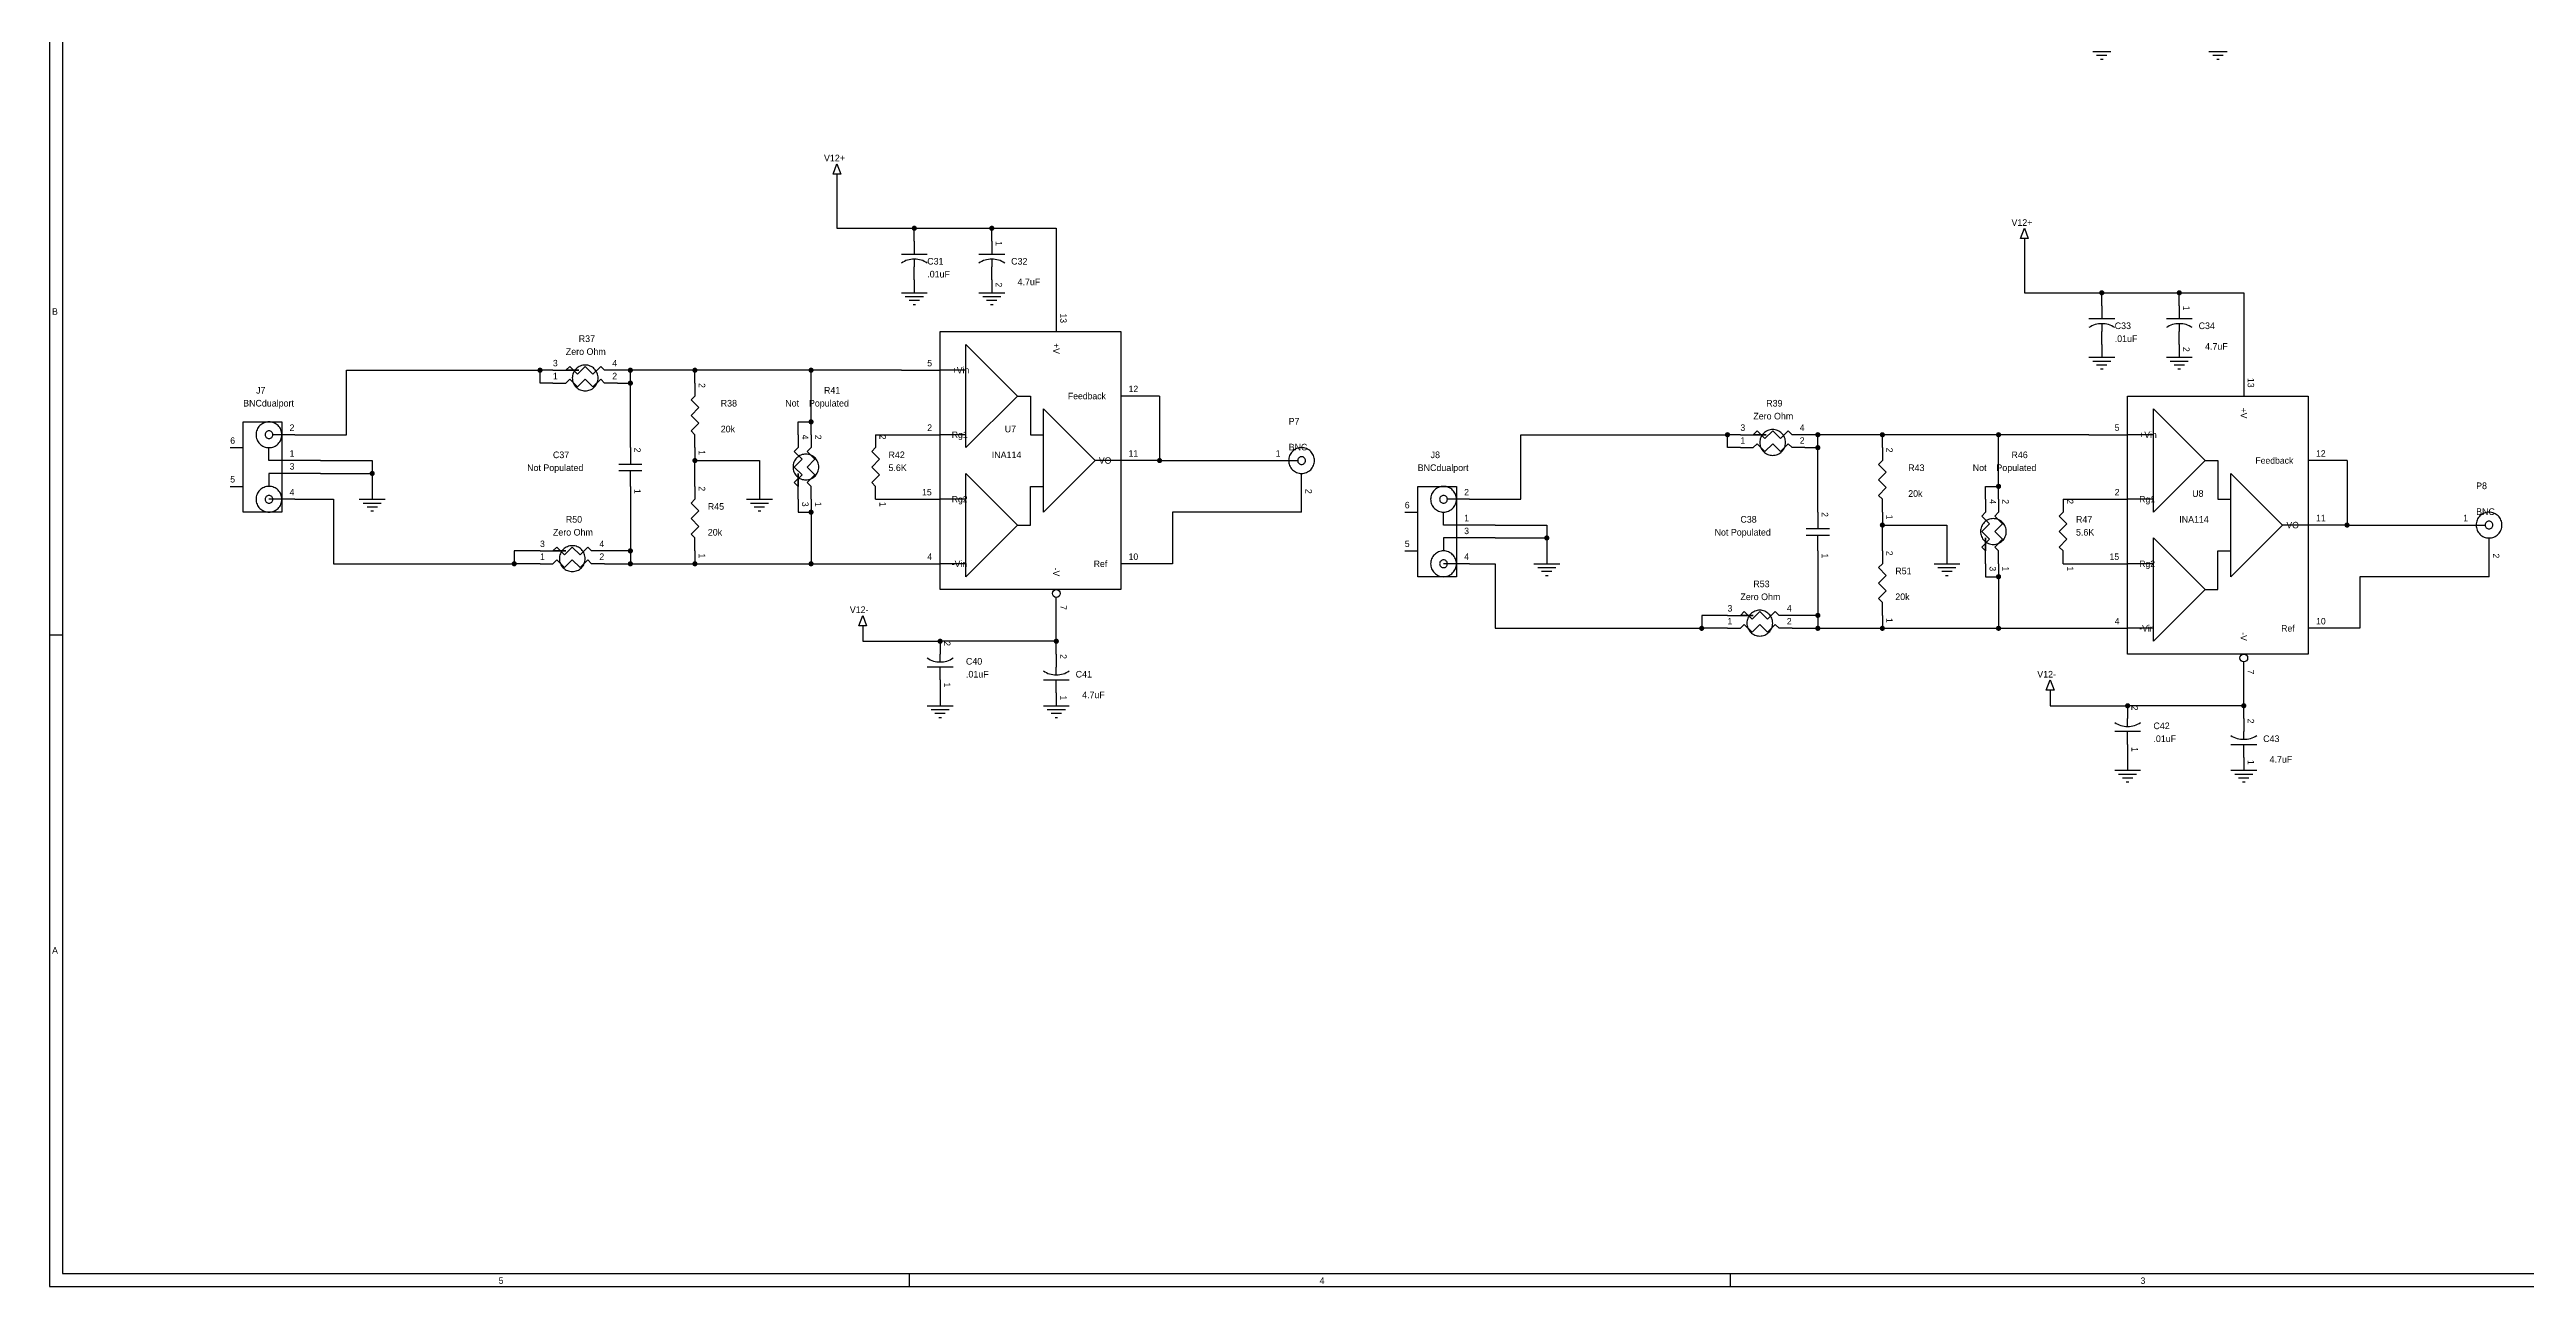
# Model space of a CAD drawing. Header units: metres. Extents: x -0.1 to 32.1, y 0.1 to 20.3.
# Drawn here: x -0.1 to 19.09, y 0.1 to 9.68 of the extents above; entities that cross this region are included whole.
import ezdxf

# ---------------------------------------------------------------- set-up
doc = ezdxf.new("R2010")
doc.units = ezdxf.units.M

msp = doc.modelspace()

# ---------------------------------------------------------------- linework, layer by layer
at = {"layer": 'PARTS'}
for p, q in [((6.6, 8.2), (6.6, 8.1)), ((7.2, 8.2), (7.2, 8.1)), ((6.6, 7.9), (6.6, 8)), ((7.2, 7.9), (7.2, 8)), ((7.7, 7.8), (7.7, 7.5)), ((15.8, 7.7), (15.8, 7.6)), ((16.4, 7.7), (16.4, 7.6)), ((15.8, 7.4), (15.8, 7.5)), ((16.4, 7.4), (16.4, 7.5)), ((16.9, 7.3), (16.9, 7)), ((3.8, 7.2), (3.9, 7.2)), ((4.3, 7.2), (4.2, 7.2)), ((6.5, 7.2), (6.8, 7.2)), ((3.8, 7.1), (3.9, 7.1)), ((4.3, 7.1), (4.2, 7.1)), ((4.9, 7.1), (4.9, 7)), ((8.5, 7), (8.2, 7)), ((1.3, 6.6), (1.4, 6.6)), ((1.8, 6.7), (1.7, 6.7)), ((4.4, 6.6), (4.4, 6.5)), ((4.9, 6.6), (4.9, 6.7)), ((5.7, 6.7), (5.7, 6.6)), ((5.8, 6.7), (5.8, 6.6)), ((6.3, 6.7), (6.3, 6.6)), ((6.5, 6.7), (6.8, 6.7)), ((13, 6.7), (13.1, 6.7)), ((13, 6.6), (13.1, 6.6)), ((13.5, 6.7), (13.4, 6.7)), ((13.5, 6.6), (13.4, 6.6)), ((14.1, 6.6), (14.1, 6.5)), ((15.7, 6.7), (16, 6.7)), ((2, 6.5), (1.7, 6.5)), ((2, 6.4), (1.7, 6.4)), ((4.4, 6.3), (4.4, 6.4)), ((8.5, 6.5), (8.2, 6.5)), ((9.4, 6.5), (9.5, 6.5)), ((9.6, 6.1), (9.6, 6.4)), ((17.7, 6.5), (17.4, 6.5)), ((1.3, 6.3), (1.4, 6.3)), ((1.8, 6.2), (1.7, 6.2)), ((4.9, 6.3), (4.9, 6.2)), ((5.7, 6.2), (5.7, 6.3)), ((5.8, 6.2), (5.8, 6.3)), ((6.3, 6.2), (6.3, 6.3)), ((6.5, 6.2), (6.8, 6.2)), ((10.9, 6.2), (10.8, 6.2)), ((14.1, 6.1), (14.1, 6.2)), ((14.9, 6.2), (14.9, 6.1)), ((15, 6.2), (15, 6.1)), ((15.5, 6.2), (15.5, 6.1)), ((15.7, 6.2), (16, 6.2)), ((10.4, 6.1), (10.5, 6.1)), ((11.1, 6), (10.8, 6)), ((13.6, 6.1), (13.6, 6)), ((17.7, 6), (17.4, 6)), ((18.6, 6), (18.7, 6)), ((3.7, 5.8), (3.8, 5.8)), ((4.2, 5.8), (4.1, 5.8)), ((4.9, 5.8), (4.9, 5.9)), ((10.4, 5.8), (10.5, 5.8)), ((11.1, 5.9), (10.8, 5.9)), ((13.6, 5.8), (13.6, 5.9)), ((14.1, 5.8), (14.1, 5.7)), ((14.9, 5.7), (14.9, 5.8)), ((15, 5.7), (15, 5.8)), ((15.5, 5.7), (15.5, 5.8)), ((18.8, 5.6), (18.8, 5.9)), ((3.7, 5.7), (3.8, 5.7)), ((4.2, 5.7), (4.1, 5.7)), ((6.5, 5.7), (6.8, 5.7)), ((8.5, 5.7), (8.2, 5.7)), ((10.9, 5.7), (10.8, 5.7)), ((15.7, 5.7), (16, 5.7)), ((7.7, 5.2), (7.7, 5.44)), ((14.1, 5.3), (14.1, 5.4)), ((12.9, 5.3), (13, 5.3)), ((12.9, 5.2), (13, 5.2)), ((13.4, 5.3), (13.3, 5.3)), ((13.4, 5.2), (13.3, 5.2)), ((15.7, 5.2), (16, 5.2)), ((17.7, 5.2), (17.4, 5.2)), ((6.8, 5.1), (6.8, 5)), ((7.7, 5), (7.7, 4.9)), ((6.8, 4.8), (6.8, 4.9)), ((7.7, 4.7), (7.7, 4.8)), ((16.9, 4.7), (16.9, 4.94)), ((16, 4.6), (16, 4.5)), ((16.9, 4.5), (16.9, 4.4)), ((16, 4.3), (16, 4.4)), ((16.9, 4.2), (16.9, 4.3))]:
    msp.add_line(p, q, dxfattribs=at)
for points in [[(15.73, 9.67), (15.87, 9.67)], [(15.84, 9.64), (15.76, 9.64)], [(15.79, 9.61), (15.81, 9.61)], [(16.63, 9.67), (16.77, 9.67)], [(16.74, 9.64), (16.66, 9.64)], [(16.69, 9.61), (16.71, 9.61)], [(5.97, 8.72), (6, 8.8)], [(6.03, 8.72), (5.97, 8.72)], [(6, 8.8), (6.03, 8.72)], [(6, 8.72), (6, 8.7)], [(15.17, 8.22), (15.2, 8.3)], [(15.2, 8.3), (15.23, 8.22)], [(6.5, 8.1), (6.7, 8.1)], [(6.6, 8.06), (6.6, 8)], [(7.1, 8.1), (7.3, 8.1)], [(7.2, 8.06), (7.2, 8)], [(15.23, 8.22), (15.17, 8.22)], [(15.2, 8.22), (15.2, 8.2)], [(6.5, 7.8), (6.7, 7.8)], [(6.53, 7.77), (6.67, 7.77)], [(6.64, 7.74), (6.56, 7.74)], [(6.59, 7.71), (6.61, 7.71)], [(7.1, 7.8), (7.3, 7.8)], [(7.13, 7.77), (7.27, 7.77)], [(7.24, 7.74), (7.16, 7.74)], [(7.19, 7.71), (7.21, 7.71)], [(15.7, 7.6), (15.9, 7.6)], [(15.8, 7.56), (15.8, 7.5)], [(16.3, 7.6), (16.5, 7.6)], [(16.4, 7.56), (16.4, 7.5)], [(7.4, 7), (7, 7.4)], [(7, 6.6), (7, 7.4)], [(15.7, 7.3), (15.9, 7.3)], [(16.3, 7.3), (16.5, 7.3)], [(3.9, 7.2), (3.93, 7.23)], [(3.9, 7.1), (3.93, 7.13)], [(3.93, 7.23), (3.99, 7.17)], [(3.93, 7.13), (3.99, 7.07)], [(3.99, 7.17), (4.05, 7.23)], [(3.99, 7.07), (4.05, 7.13)], [(4.05, 7.23), (4.11, 7.17)], [(4.05, 7.13), (4.11, 7.07)], [(4.11, 7.17), (4.17, 7.23)], [(4.11, 7.07), (4.17, 7.13)], [(4.17, 7.23), (4.2, 7.2)], [(4.17, 7.13), (4.2, 7.1)], [(7, 7.2), (6.8, 7.2)], [(15.73, 7.27), (15.87, 7.27)], [(15.84, 7.24), (15.76, 7.24)], [(15.79, 7.21), (15.81, 7.21)], [(16.33, 7.27), (16.47, 7.27)], [(16.44, 7.24), (16.36, 7.24)], [(16.39, 7.21), (16.41, 7.21)], [(4.87, 6.97), (4.9, 7)], [(4.93, 6.91), (4.87, 6.97)], [(4.87, 6.85), (4.93, 6.91)], [(7.4, 7), (7, 6.6)], [(7.4, 7), (7.5, 7)], [(7.5, 7), (7.5, 6.7)], [(4.93, 6.79), (4.87, 6.85)], [(4.87, 6.73), (4.93, 6.79)], [(4.9, 6.7), (4.87, 6.73)], [(8, 6.5), (7.6, 6.9)], [(7.6, 6.1), (7.6, 6.9)], [(13.1, 6.7), (13.13, 6.73)], [(13.13, 6.73), (13.19, 6.67)], [(13.19, 6.67), (13.25, 6.73)], [(13.25, 6.73), (13.31, 6.67)], [(13.31, 6.67), (13.37, 6.73)], [(13.37, 6.73), (13.4, 6.7)], [(16.6, 6.5), (16.2, 6.9)], [(16.2, 6.1), (16.2, 6.9)], [(1.6, 6.5), (1.6, 6.5), (1.6, 6.6)], [(1.7, 6.7), (1.63, 6.7)], [(5.67, 6.57), (5.7, 6.6)], [(5.73, 6.51), (5.67, 6.57)], [(5.77, 6.57), (5.8, 6.6)], [(5.83, 6.51), (5.77, 6.57)], [(6.27, 6.57), (6.3, 6.6)], [(6.33, 6.51), (6.27, 6.57)], [(7, 6.7), (6.8, 6.7)], [(7.5, 6.7), (7.6, 6.7)], [(13.1, 6.6), (13.13, 6.63)], [(13.13, 6.63), (13.19, 6.57)], [(13.19, 6.57), (13.25, 6.63)], [(13.25, 6.63), (13.31, 6.57)], [(13.31, 6.57), (13.37, 6.63)], [(13.37, 6.63), (13.4, 6.6)], [(16.2, 6.7), (16, 6.7)], [(1.7, 6.5), (1.7, 6.5), (1.6, 6.5)], [(1.7, 6.4), (1.7, 6.4), (1.6, 6.4), (1.6, 6.3)], [(4.49, 6.47), (4.31, 6.47)], [(4.49, 6.42), (4.31, 6.42)], [(4.4, 6.5), (4.4, 6.47)], [(4.4, 6.4), (4.4, 6.42)], [(5.67, 6.45), (5.73, 6.51)], [(5.73, 6.39), (5.67, 6.45)], [(5.67, 6.33), (5.73, 6.39)], [(5.77, 6.45), (5.83, 6.51)], [(5.83, 6.39), (5.77, 6.45)], [(5.77, 6.33), (5.83, 6.39)], [(6.27, 6.45), (6.33, 6.51)], [(6.33, 6.39), (6.27, 6.45)], [(6.27, 6.33), (6.33, 6.39)], [(7.4, 6), (7, 6.4)], [(7, 5.6), (7, 6.4)], [(8, 6.5), (7.6, 6.1)], [(8.2, 6.5), (8, 6.5)], [(9.5, 6.5), (9.57, 6.5)], [(14.07, 6.47), (14.1, 6.5)], [(14.13, 6.41), (14.07, 6.47)], [(14.07, 6.35), (14.13, 6.41)], [(14.13, 6.29), (14.07, 6.35)], [(16.6, 6.5), (16.2, 6.1)], [(16.6, 6.5), (16.7, 6.5)], [(16.7, 6.5), (16.7, 6.2)], [(17.2, 6), (16.8, 6.4)], [(16.8, 5.6), (16.8, 6.4)], [(1.7, 6.2), (1.6, 6.2)], [(2.3, 6.2), (2.5, 6.2)], [(2.33, 6.17), (2.47, 6.17)], [(4.87, 6.17), (4.9, 6.2)], [(4.93, 6.11), (4.87, 6.17)], [(5.3, 6.2), (5.5, 6.2)], [(5.33, 6.17), (5.47, 6.17)], [(5.7, 6.3), (5.67, 6.33)], [(5.8, 6.3), (5.77, 6.33)], [(6.3, 6.3), (6.27, 6.33)], [(7, 6.2), (6.8, 6.2)], [(7.5, 6), (7.5, 6.3)], [(7.5, 6.3), (7.6, 6.3)], [(10.8, 6.2), (10.73, 6.2)], [(14.07, 6.23), (14.13, 6.29)], [(14.1, 6.2), (14.07, 6.23)], [(16.2, 6.2), (16, 6.2)], [(16.7, 6.2), (16.8, 6.2)], [(2.44, 6.14), (2.36, 6.14)], [(2.39, 6.11), (2.41, 6.11)], [(4.87, 6.05), (4.93, 6.11)], [(4.93, 5.99), (4.87, 6.05)], [(4.87, 5.93), (4.93, 5.99)], [(5.44, 6.14), (5.36, 6.14)], [(5.39, 6.11), (5.41, 6.11)], [(7.4, 6), (7, 5.6)], [(7.4, 6), (7.5, 6)], [(10.7, 6), (10.7, 6), (10.7, 6.1)], [(10.8, 6), (10.8, 6), (10.7, 6)], [(13.69, 5.97), (13.51, 5.97)], [(13.6, 6), (13.6, 5.97)], [(14.87, 6.07), (14.9, 6.1)], [(14.93, 6.01), (14.87, 6.07)], [(14.87, 5.95), (14.93, 6.01)], [(14.93, 5.89), (14.87, 5.95)], [(14.97, 6.07), (15, 6.1)], [(15.03, 6.01), (14.97, 6.07)], [(14.97, 5.95), (15.03, 6.01)], [(15.03, 5.89), (14.97, 5.95)], [(15.47, 6.07), (15.5, 6.1)], [(15.53, 6.01), (15.47, 6.07)], [(15.47, 5.95), (15.53, 6.01)], [(15.53, 5.89), (15.47, 5.95)], [(17.2, 6), (16.8, 5.6)], [(17.4, 6), (17.2, 6)], [(18.7, 6), (18.77, 6)], [(3.8, 5.8), (3.83, 5.83)], [(3.83, 5.83), (3.89, 5.77)], [(3.89, 5.77), (3.95, 5.83)], [(3.95, 5.83), (4.01, 5.77)], [(4.01, 5.77), (4.07, 5.83)], [(4.07, 5.83), (4.1, 5.8)], [(4.9, 5.9), (4.87, 5.93)], [(10.8, 5.9), (10.8, 5.9), (10.7, 5.9), (10.7, 5.8)], [(13.69, 5.92), (13.51, 5.92)], [(13.6, 5.9), (13.6, 5.92)], [(14.87, 5.83), (14.93, 5.89)], [(14.9, 5.8), (14.87, 5.83)], [(14.97, 5.83), (15.03, 5.89)], [(15, 5.8), (14.97, 5.83)], [(15.47, 5.83), (15.53, 5.89)], [(15.5, 5.8), (15.47, 5.83)], [(16.6, 5.5), (16.2, 5.9)], [(16.2, 5.1), (16.2, 5.9)], [(16.7, 5.5), (16.7, 5.8)], [(16.7, 5.8), (16.8, 5.8)], [(3.8, 5.7), (3.83, 5.73)], [(3.83, 5.73), (3.89, 5.67)], [(3.89, 5.67), (3.95, 5.73)], [(3.95, 5.73), (4.01, 5.67)], [(4.01, 5.67), (4.07, 5.73)], [(4.07, 5.73), (4.1, 5.7)], [(7, 5.7), (6.8, 5.7)], [(10.8, 5.7), (10.7, 5.7)], [(11.4, 5.7), (11.6, 5.7)], [(11.43, 5.67), (11.57, 5.67)], [(11.54, 5.64), (11.46, 5.64)], [(11.49, 5.61), (11.51, 5.61)], [(14.07, 5.67), (14.1, 5.7)], [(14.13, 5.61), (14.07, 5.67)], [(14.07, 5.55), (14.13, 5.61)], [(14.5, 5.7), (14.7, 5.7)], [(14.53, 5.67), (14.67, 5.67)], [(14.64, 5.64), (14.56, 5.64)], [(14.59, 5.61), (14.61, 5.61)], [(16.2, 5.7), (16, 5.7)], [(14.13, 5.49), (14.07, 5.55)], [(14.07, 5.43), (14.13, 5.49)], [(14.1, 5.4), (14.07, 5.43)], [(16.6, 5.5), (16.2, 5.1)], [(16.6, 5.5), (16.7, 5.5)], [(6.17, 5.22), (6.2, 5.3)], [(6.23, 5.22), (6.17, 5.22)], [(6.2, 5.3), (6.23, 5.22)], [(6.2, 5.22), (6.2, 5.2)], [(13, 5.3), (13.03, 5.33)], [(13, 5.2), (13.03, 5.23)], [(13.03, 5.33), (13.09, 5.27)], [(13.03, 5.23), (13.09, 5.17)], [(13.09, 5.27), (13.15, 5.33)], [(13.09, 5.17), (13.15, 5.23)], [(13.15, 5.33), (13.21, 5.27)], [(13.15, 5.23), (13.21, 5.17)], [(13.21, 5.27), (13.27, 5.33)], [(13.21, 5.17), (13.27, 5.23)], [(13.27, 5.33), (13.3, 5.3)], [(13.27, 5.23), (13.3, 5.2)], [(16.2, 5.2), (16, 5.2)], [(6.8, 4.94), (6.8, 5)], [(6.9, 4.9), (6.7, 4.9)], [(7.6, 4.8), (7.8, 4.8)], [(7.7, 4.84), (7.7, 4.9)], [(15.37, 4.72), (15.4, 4.8)], [(15.4, 4.8), (15.43, 4.72)], [(15.43, 4.72), (15.37, 4.72)], [(15.4, 4.72), (15.4, 4.7)], [(6.7, 4.6), (6.9, 4.6)], [(6.73, 4.57), (6.87, 4.57)], [(6.84, 4.54), (6.76, 4.54)], [(6.79, 4.51), (6.81, 4.51)], [(7.6, 4.6), (7.8, 4.6)], [(7.63, 4.57), (7.77, 4.57)], [(7.74, 4.54), (7.66, 4.54)], [(7.69, 4.51), (7.71, 4.51)], [(16, 4.44), (16, 4.5)], [(16.1, 4.4), (15.9, 4.4)], [(16.8, 4.3), (17, 4.3)], [(16.9, 4.34), (16.9, 4.4)], [(15.9, 4.1), (16.1, 4.1)], [(15.93, 4.07), (16.07, 4.07)], [(16.04, 4.04), (15.96, 4.04)], [(16.8, 4.1), (17, 4.1)], [(16.83, 4.07), (16.97, 4.07)], [(16.94, 4.04), (16.86, 4.04)], [(15.99, 4.01), (16.01, 4.01)], [(16.89, 4.01), (16.91, 4.01)]]:
    msp.add_lwpolyline(points, dxfattribs=at)
for points in [[(6.6, 8.06, 0.1654), (6.5, 8.03)], [(6.7, 8.03, 0.1654), (6.6, 8.06)], [(7.2, 8.06, 0.1654), (7.1, 8.03)], [(7.3, 8.03, 0.1654), (7.2, 8.06)], [(15.8, 7.56, 0.1654), (15.7, 7.53)], [(15.9, 7.53, 0.1654), (15.8, 7.56)], [(16.4, 7.56, 0.1654), (16.3, 7.53)], [(16.5, 7.53, 0.1654), (16.4, 7.56)], [(6.7, 4.97, 0.1654), (6.8, 4.94)], [(6.8, 4.94, 0.1654), (6.9, 4.97)], [(7.6, 4.87, 0.1654), (7.7, 4.84)], [(7.7, 4.84, 0.1654), (7.8, 4.87)], [(15.9, 4.47, 0.1654), (16, 4.44)], [(16, 4.44, 0.1654), (16.1, 4.47)], [(16.8, 4.37, 0.1654), (16.9, 4.34)], [(16.9, 4.34, 0.1654), (17, 4.37)]]:
    msp.add_lwpolyline(points, format="xyb", dxfattribs=at)
for points in [[(6.8, 7.5), (8.2, 7.5), (8.2, 5.5), (6.8, 5.5)], [(4, 7.2), (3.9962, 7.2), (3.9854, 7.2), (3.9691, 7.2), (3.95, 7.2), (3.9309, 7.2), (3.9146, 7.2), (3.9038, 7.2), (3.9, 7.2), (3.9038, 7.2), (3.9146, 7.2), (3.9309, 7.2), (3.95, 7.2), (3.9691, 7.2), (3.9854, 7.2), (3.9962, 7.2)], [(16, 7), (17.4, 7), (17.4, 5), (16, 5)], [(1.4, 6.8), (1.7, 6.8), (1.7, 6.1), (1.4, 6.1)], [(13.2, 6.7), (13.1962, 6.7), (13.1854, 6.7), (13.1691, 6.7), (13.15, 6.7), (13.1309, 6.7), (13.1146, 6.7), (13.1038, 6.7), (13.1, 6.7), (13.1038, 6.7), (13.1146, 6.7), (13.1309, 6.7), (13.15, 6.7), (13.1691, 6.7), (13.1854, 6.7), (13.1962, 6.7)], [(5.7, 6.35), (5.7, 6.3691), (5.7, 6.3854), (5.7, 6.3962), (5.7, 6.4), (5.7, 6.3962), (5.7, 6.3854), (5.7, 6.3691), (5.7, 6.35), (5.7, 6.3309), (5.7, 6.3146), (5.7, 6.3038), (5.7, 6.3), (5.7, 6.3038), (5.7, 6.3146), (5.7, 6.3309)], [(10.5, 6.3), (10.8, 6.3), (10.8, 5.6), (10.5, 5.6)], [(3.9, 5.8), (3.8962, 5.8), (3.8854, 5.8), (3.8691, 5.8), (3.85, 5.8), (3.8309, 5.8), (3.8146, 5.8), (3.8038, 5.8), (3.8, 5.8), (3.8038, 5.8), (3.8146, 5.8), (3.8309, 5.8), (3.85, 5.8), (3.8691, 5.8), (3.8854, 5.8), (3.8962, 5.8)], [(14.9, 5.85), (14.9, 5.8691), (14.9, 5.8854), (14.9, 5.8962), (14.9, 5.9), (14.9, 5.8962), (14.9, 5.8854), (14.9, 5.8691), (14.9, 5.85), (14.9, 5.8309), (14.9, 5.8146), (14.9, 5.8038), (14.9, 5.8), (14.9, 5.8038), (14.9, 5.8146), (14.9, 5.8309)], [(13.1, 5.3), (13.0962, 5.3), (13.0854, 5.3), (13.0691, 5.3), (13.05, 5.3), (13.0309, 5.3), (13.0146, 5.3), (13.0038, 5.3), (13, 5.3), (13.0038, 5.3), (13.0146, 5.3), (13.0309, 5.3), (13.05, 5.3), (13.0691, 5.3), (13.0854, 5.3), (13.0962, 5.3)]]:
    msp.add_lwpolyline(points, close=True, dxfattribs=at)
for points in [[(4.15, 7.14, 0.0985), (4.1424, 7.1783, 0.0985), (4.1207, 7.2107, 0.0985), (4.0883, 7.2324, 0.0985), (4.05, 7.24, 0.0985), (4.0117, 7.2324, 0.0985), (3.9793, 7.2107, 0.0985), (3.9576, 7.1783, 0.0985), (3.95, 7.14, 0.0985), (3.9576, 7.1017, 0.0985), (3.9793, 7.0693, 0.0985), (4.0117, 7.0476, 0.0985), (4.05, 7.04, 0.0985), (4.0883, 7.0476, 0.0985), (4.1207, 7.0693, 0.0985), (4.1424, 7.1017, 0.0985)], [(1.7, 6.7, 0.0985), (1.6924, 6.7383, 0.0985), (1.6707, 6.7707, 0.0985), (1.6383, 6.7924, 0.0985), (1.6, 6.8, 0.0985), (1.5617, 6.7924, 0.0985), (1.5293, 6.7707, 0.0985), (1.5076, 6.7383, 0.0985), (1.5, 6.7, 0.0985), (1.5076, 6.6617, 0.0985), (1.5293, 6.6293, 0.0985), (1.5617, 6.6076, 0.0985), (1.6, 6.6, 0.0985), (1.6383, 6.6076, 0.0985), (1.6707, 6.6293, 0.0985), (1.6924, 6.6617, 0.0985)], [(1.63, 6.7, 0.0985), (1.6277, 6.7115, 0.0985), (1.6212, 6.7212, 0.0985), (1.6115, 6.7277, 0.0985), (1.6, 6.73, 0.0985), (1.5885, 6.7277, 0.0985), (1.5788, 6.7212, 0.0985), (1.5723, 6.7115, 0.0985), (1.57, 6.7, 0.0985), (1.5723, 6.6885, 0.0985), (1.5788, 6.6788, 0.0985), (1.5885, 6.6723, 0.0985), (1.6, 6.67, 0.0985), (1.6115, 6.6723, 0.0985), (1.6212, 6.6788, 0.0985), (1.6277, 6.6885, 0.0985)], [(13.35, 6.64, 0.0985), (13.3424, 6.6783, 0.0985), (13.3207, 6.7107, 0.0985), (13.2883, 6.7324, 0.0985), (13.25, 6.74, 0.0985), (13.2117, 6.7324, 0.0985), (13.1793, 6.7107, 0.0985), (13.1576, 6.6783, 0.0985), (13.15, 6.64, 0.0985), (13.1576, 6.6017, 0.0985), (13.1793, 6.5693, 0.0985), (13.2117, 6.5476, 0.0985), (13.25, 6.54, 0.0985), (13.2883, 6.5476, 0.0985), (13.3207, 6.5693, 0.0985), (13.3424, 6.6017, 0.0985)], [(5.86, 6.45, 0.0985), (5.8524, 6.4883, 0.0985), (5.8307, 6.5207, 0.0985), (5.7983, 6.5424, 0.0985), (5.76, 6.55, 0.0985), (5.7217, 6.5424, 0.0985), (5.6893, 6.5207, 0.0985), (5.6676, 6.4883, 0.0985), (5.66, 6.45, 0.0985), (5.6676, 6.4117, 0.0985), (5.6893, 6.3793, 0.0985), (5.7217, 6.3576, 0.0985), (5.76, 6.35, 0.0985), (5.7983, 6.3576, 0.0985), (5.8307, 6.3793, 0.0985), (5.8524, 6.4117, 0.0985)], [(9.7, 6.5, 0.0985), (9.6924, 6.5383, 0.0985), (9.6707, 6.5707, 0.0985), (9.6383, 6.5924, 0.0985), (9.6, 6.6, 0.0985), (9.5617, 6.5924, 0.0985), (9.5293, 6.5707, 0.0985), (9.5076, 6.5383, 0.0985), (9.5, 6.5, 0.0985), (9.5076, 6.4617, 0.0985), (9.5293, 6.4293, 0.0985), (9.5617, 6.4076, 0.0985), (9.6, 6.4, 0.0985), (9.6383, 6.4076, 0.0985), (9.6707, 6.4293, 0.0985), (9.6924, 6.4617, 0.0985)], [(9.63, 6.5, 0.0985), (9.6277, 6.5115, 0.0985), (9.6212, 6.5212, 0.0985), (9.6115, 6.5277, 0.0985), (9.6, 6.53, 0.0985), (9.5885, 6.5277, 0.0985), (9.5788, 6.5212, 0.0985), (9.5723, 6.5115, 0.0985), (9.57, 6.5, 0.0985), (9.5723, 6.4885, 0.0985), (9.5788, 6.4788, 0.0985), (9.5885, 6.4723, 0.0985), (9.6, 6.47, 0.0985), (9.6115, 6.4723, 0.0985), (9.6212, 6.4788, 0.0985), (9.6277, 6.4885, 0.0985)], [(1.7, 6.2, 0.0985), (1.6924, 6.2383, 0.0985), (1.6707, 6.2707, 0.0985), (1.6383, 6.2924, 0.0985), (1.6, 6.3, 0.0985), (1.5617, 6.2924, 0.0985), (1.5293, 6.2707, 0.0985), (1.5076, 6.2383, 0.0985), (1.5, 6.2, 0.0985), (1.5076, 6.1617, 0.0985), (1.5293, 6.1293, 0.0985), (1.5617, 6.1076, 0.0985), (1.6, 6.1, 0.0985), (1.6383, 6.1076, 0.0985), (1.6707, 6.1293, 0.0985), (1.6924, 6.1617, 0.0985)], [(1.63, 6.2, 0.0985), (1.6277, 6.2115, 0.0985), (1.6212, 6.2212, 0.0985), (1.6115, 6.2277, 0.0985), (1.6, 6.23, 0.0985), (1.5885, 6.2277, 0.0985), (1.5788, 6.2212, 0.0985), (1.5723, 6.2115, 0.0985), (1.57, 6.2, 0.0985), (1.5723, 6.1885, 0.0985), (1.5788, 6.1788, 0.0985), (1.5885, 6.1723, 0.0985), (1.6, 6.17, 0.0985), (1.6115, 6.1723, 0.0985), (1.6212, 6.1788, 0.0985), (1.6277, 6.1885, 0.0985)], [(10.8, 6.2, 0.0985), (10.7924, 6.2383, 0.0985), (10.7707, 6.2707, 0.0985), (10.7383, 6.2924, 0.0985), (10.7, 6.3, 0.0985), (10.6617, 6.2924, 0.0985), (10.6293, 6.2707, 0.0985), (10.6076, 6.2383, 0.0985), (10.6, 6.2, 0.0985), (10.6076, 6.1617, 0.0985), (10.6293, 6.1293, 0.0985), (10.6617, 6.1076, 0.0985), (10.7, 6.1, 0.0985), (10.7383, 6.1076, 0.0985), (10.7707, 6.1293, 0.0985), (10.7924, 6.1617, 0.0985)], [(10.73, 6.2, 0.0985), (10.7277, 6.2115, 0.0985), (10.7212, 6.2212, 0.0985), (10.7115, 6.2277, 0.0985), (10.7, 6.23, 0.0985), (10.6885, 6.2277, 0.0985), (10.6788, 6.2212, 0.0985), (10.6723, 6.2115, 0.0985), (10.67, 6.2, 0.0985), (10.6723, 6.1885, 0.0985), (10.6788, 6.1788, 0.0985), (10.6885, 6.1723, 0.0985), (10.7, 6.17, 0.0985), (10.7115, 6.1723, 0.0985), (10.7212, 6.1788, 0.0985), (10.7277, 6.1885, 0.0985)], [(15.06, 5.95, 0.0985), (15.0524, 5.9883, 0.0985), (15.0307, 6.0207, 0.0985), (14.9983, 6.0424, 0.0985), (14.96, 6.05, 0.0985), (14.9217, 6.0424, 0.0985), (14.8893, 6.0207, 0.0985), (14.8676, 5.9883, 0.0985), (14.86, 5.95, 0.0985), (14.8676, 5.9117, 0.0985), (14.8893, 5.8793, 0.0985), (14.9217, 5.8576, 0.0985), (14.96, 5.85, 0.0985), (14.9983, 5.8576, 0.0985), (15.0307, 5.8793, 0.0985), (15.0524, 5.9117, 0.0985)], [(18.9, 6, 0.0985), (18.8924, 6.0383, 0.0985), (18.8707, 6.0707, 0.0985), (18.8383, 6.0924, 0.0985), (18.8, 6.1, 0.0985), (18.7617, 6.0924, 0.0985), (18.7293, 6.0707, 0.0985), (18.7076, 6.0383, 0.0985), (18.7, 6, 0.0985), (18.7076, 5.9617, 0.0985), (18.7293, 5.9293, 0.0985), (18.7617, 5.9076, 0.0985), (18.8, 5.9, 0.0985), (18.8383, 5.9076, 0.0985), (18.8707, 5.9293, 0.0985), (18.8924, 5.9617, 0.0985)], [(18.83, 6, 0.0985), (18.8277, 6.0115, 0.0985), (18.8212, 6.0212, 0.0985), (18.8115, 6.0277, 0.0985), (18.8, 6.03, 0.0985), (18.7885, 6.0277, 0.0985), (18.7788, 6.0212, 0.0985), (18.7723, 6.0115, 0.0985), (18.77, 6, 0.0985), (18.7723, 5.9885, 0.0985), (18.7788, 5.9788, 0.0985), (18.7885, 5.9723, 0.0985), (18.8, 5.97, 0.0985), (18.8115, 5.9723, 0.0985), (18.8212, 5.9788, 0.0985), (18.8277, 5.9885, 0.0985)], [(4.05, 5.74, 0.0985), (4.0424, 5.7783, 0.0985), (4.0207, 5.8107, 0.0985), (3.9883, 5.8324, 0.0985), (3.95, 5.84, 0.0985), (3.9117, 5.8324, 0.0985), (3.8793, 5.8107, 0.0985), (3.8576, 5.7783, 0.0985), (3.85, 5.74, 0.0985), (3.8576, 5.7017, 0.0985), (3.8793, 5.6693, 0.0985), (3.9117, 5.6476, 0.0985), (3.95, 5.64, 0.0985), (3.9883, 5.6476, 0.0985), (4.0207, 5.6693, 0.0985), (4.0424, 5.7017, 0.0985)], [(10.8, 5.7, 0.0985), (10.7924, 5.7383, 0.0985), (10.7707, 5.7707, 0.0985), (10.7383, 5.7924, 0.0985), (10.7, 5.8, 0.0985), (10.6617, 5.7924, 0.0985), (10.6293, 5.7707, 0.0985), (10.6076, 5.7383, 0.0985), (10.6, 5.7, 0.0985), (10.6076, 5.6617, 0.0985), (10.6293, 5.6293, 0.0985), (10.6617, 5.6076, 0.0985), (10.7, 5.6, 0.0985), (10.7383, 5.6076, 0.0985), (10.7707, 5.6293, 0.0985), (10.7924, 5.6617, 0.0985)], [(10.73, 5.7, 0.0985), (10.7277, 5.7115, 0.0985), (10.7212, 5.7212, 0.0985), (10.7115, 5.7277, 0.0985), (10.7, 5.73, 0.0985), (10.6885, 5.7277, 0.0985), (10.6788, 5.7212, 0.0985), (10.6723, 5.7115, 0.0985), (10.67, 5.7, 0.0985), (10.6723, 5.6885, 0.0985), (10.6788, 5.6788, 0.0985), (10.6885, 5.6723, 0.0985), (10.7, 5.67, 0.0985), (10.7115, 5.6723, 0.0985), (10.7212, 5.6788, 0.0985), (10.7277, 5.6885, 0.0985)], [(13.25, 5.24, 0.0985), (13.2424, 5.2783, 0.0985), (13.2207, 5.3107, 0.0985), (13.1883, 5.3324, 0.0985), (13.15, 5.34, 0.0985), (13.1117, 5.3324, 0.0985), (13.0793, 5.3107, 0.0985), (13.0576, 5.2783, 0.0985), (13.05, 5.24, 0.0985), (13.0576, 5.2017, 0.0985), (13.0793, 5.1693, 0.0985), (13.1117, 5.1476, 0.0985), (13.15, 5.14, 0.0985), (13.1883, 5.1476, 0.0985), (13.2207, 5.1693, 0.0985), (13.2424, 5.2017, 0.0985)]]:
    msp.add_lwpolyline(points, format="xyb", close=True, dxfattribs=at)
for centre in [(7.7, 5.47), (16.9, 4.97)]:
    msp.add_circle(centre, 0.03, dxfattribs=at)
at = {"layer": 'TITLE'}
for points in [[(-0.1, 0.1), (32.1, 0.1), (32.1, 20.3), (-0.1, 20.3)], [(0, 0.2), (32, 0.2), (32, 20.2), (0, 20.2)]]:
    msp.add_lwpolyline(points, close=True, dxfattribs=at)
for points in [[(-0.1, 5.15), (0, 5.15)], [(6.56, 0.2), (6.56, 0.1)], [(12.92, 0.2), (12.92, 0.1)]]:
    msp.add_lwpolyline(points, dxfattribs=at)
at = {"layer": 'WIRE'}
for points in [[(6, 8.7), (6, 8.3)], [(6, 8.3), (6.6, 8.3)], [(6.6, 8.2), (6.6, 8.3)], [(6.6, 8.3), (7.2, 8.3)], [(7.2, 8.2), (7.2, 8.3)], [(7.2, 8.3), (7.7, 8.3)], [(7.7, 8.3), (7.7, 7.8)], [(15.2, 8.2), (15.2, 7.8)], [(6.6, 7.9), (6.6, 7.8)], [(7.2, 7.9), (7.2, 7.8)], [(15.2, 7.8), (15.8, 7.8)], [(15.8, 7.8), (16.4, 7.8)], [(15.8, 7.7), (15.8, 7.8)], [(16.4, 7.7), (16.4, 7.8)], [(16.4, 7.8), (16.9, 7.8)], [(16.9, 7.8), (16.9, 7.3)], [(15.8, 7.4), (15.8, 7.3)], [(16.4, 7.4), (16.4, 7.3)], [(2.2, 6.7), (2.2, 7.2)], [(2.2, 7.2), (3.7, 7.2)], [(3.7, 7.1), (3.7, 7.2)], [(3.8, 7.2), (3.7, 7.2)], [(4.4, 7.2), (4.3, 7.2)], [(4.9, 7.2), (4.4, 7.2)], [(4.4, 7.1), (4.4, 7.2)], [(5.8, 7.2), (4.9, 7.2)], [(4.9, 7.1), (4.9, 7.2)], [(6.5, 7.2), (5.8, 7.2)], [(5.8, 6.8), (5.8, 7.2)], [(3.8, 7.1), (3.7, 7.1)], [(4.3, 7.1), (4.4, 7.1)], [(4.4, 6.6), (4.4, 7.1)], [(8.5, 7), (8.5, 6.5)], [(5.7, 6.8), (5.8, 6.8)], [(5.7, 6.7), (5.7, 6.8)], [(5.8, 6.7), (5.8, 6.8)], [(1.8, 6.7), (2.2, 6.7)], [(4.9, 6.6), (4.9, 6.5)], [(6.3, 6.7), (6.5, 6.7)], [(11.3, 6.2), (11.3, 6.7)], [(11.3, 6.7), (12.9, 6.7)], [(13, 6.7), (12.9, 6.7)], [(12.9, 6.6), (12.9, 6.7)], [(13, 6.6), (12.9, 6.6)], [(13.6, 6.7), (13.5, 6.7)], [(13.5, 6.6), (13.6, 6.6)], [(13.6, 6.6), (13.6, 6.7)], [(14.1, 6.7), (13.6, 6.7)], [(13.6, 6.1), (13.6, 6.6)], [(15, 6.7), (14.1, 6.7)], [(14.1, 6.6), (14.1, 6.7)], [(15, 6.3), (15, 6.7)], [(15.7, 6.7), (15, 6.7)], [(2, 6.5), (2.4, 6.5)], [(2, 6.4), (2.4, 6.4)], [(2.4, 6.5), (2.4, 6.4)], [(2.4, 6.4), (2.4, 6.2)], [(4.9, 6.3), (4.9, 6.5)], [(4.9, 6.5), (5.4, 6.5)], [(5.4, 6.5), (5.4, 6.2)], [(8.5, 6.5), (9.4, 6.5)], [(17.7, 6.5), (17.7, 6)], [(1.8, 6.2), (2.1, 6.2)], [(2.1, 6.2), (2.1, 5.7)], [(4.4, 6.3), (4.4, 5.8)], [(5.7, 6.2), (5.7, 6.1)], [(5.8, 6.2), (5.8, 6.1)], [(6.3, 6.2), (6.5, 6.2)], [(10.9, 6.2), (11.3, 6.2)], [(14.9, 6.2), (14.9, 6.3)], [(14.9, 6.3), (15, 6.3)], [(15, 6.2), (15, 6.3)], [(15.5, 6.2), (15.7, 6.2)], [(5.7, 6.1), (5.8, 6.1)], [(5.8, 6.1), (5.8, 5.7)], [(9.6, 6.1), (8.6, 6.1)], [(8.6, 6.1), (8.6, 5.7)], [(11.1, 6), (11.5, 6)], [(11.5, 6), (11.5, 5.9)], [(14.1, 6.1), (14.1, 6)], [(14.1, 6), (14.6, 6)], [(14.1, 5.8), (14.1, 6)], [(14.6, 6), (14.6, 5.7)], [(17.7, 6), (18.6, 6)], [(3.5, 5.8), (3.5, 5.7)], [(3.7, 5.8), (3.5, 5.8)], [(4.4, 5.8), (4.2, 5.8)], [(4.4, 5.8), (4.4, 5.7)], [(4.9, 5.8), (4.9, 5.7)], [(11.1, 5.9), (11.5, 5.9)], [(11.5, 5.9), (11.5, 5.7)], [(13.6, 5.8), (13.6, 5.3)], [(2.1, 5.7), (3.5, 5.7)], [(3.7, 5.7), (3.5, 5.7)], [(4.2, 5.7), (4.4, 5.7)], [(4.4, 5.7), (4.9, 5.7)], [(4.9, 5.7), (5.8, 5.7)], [(5.8, 5.7), (6.5, 5.7)], [(8.6, 5.7), (8.5, 5.7)], [(10.9, 5.7), (11.1, 5.7)], [(11.1, 5.7), (11.1, 5.2)], [(14.9, 5.7), (14.9, 5.6)], [(14.9, 5.6), (15, 5.6)], [(15, 5.7), (15, 5.6)], [(15, 5.6), (15, 5.2)], [(15.5, 5.7), (15.7, 5.7)], [(18.8, 5.6), (17.8, 5.6)], [(17.8, 5.6), (17.8, 5.2)], [(6.2, 5.2), (6.2, 5.1)], [(7.7, 5.1), (7.7, 5.2)], [(11.1, 5.2), (12.7, 5.2)], [(12.9, 5.3), (12.7, 5.3)], [(12.7, 5.3), (12.7, 5.2)], [(12.9, 5.2), (12.7, 5.2)], [(13.6, 5.3), (13.4, 5.3)], [(13.4, 5.2), (13.6, 5.2)], [(13.6, 5.3), (13.6, 5.2)], [(13.6, 5.2), (14.1, 5.2)], [(14.1, 5.3), (14.1, 5.2)], [(14.1, 5.2), (15, 5.2)], [(15, 5.2), (15.7, 5.2)], [(17.8, 5.2), (17.7, 5.2)], [(6.2, 5.1), (6.8, 5.1)], [(7.7, 5.1), (6.8, 5.1)], [(7.7, 5), (7.7, 5.1)], [(6.8, 4.8), (6.8, 4.6)], [(7.7, 4.7), (7.7, 4.6)], [(15.4, 4.7), (15.4, 4.6)], [(16.9, 4.6), (16.9, 4.7)], [(15.4, 4.6), (16, 4.6)], [(16.9, 4.6), (16, 4.6)], [(16.9, 4.5), (16.9, 4.6)], [(16, 4.3), (16, 4.1)], [(16.9, 4.2), (16.9, 4.1)]]:
    msp.add_lwpolyline(points, dxfattribs=at)
at = {"layer": 'WIRE', "const_width": 0.02}
for points in [[(6.59, 8.3, 1), (6.61, 8.3, 1)], [(7.19, 8.3, 1), (7.21, 8.3, 1)], [(15.79, 7.8, 1), (15.81, 7.8, 1)], [(16.39, 7.8, 1), (16.41, 7.8, 1)], [(3.69, 7.2, 1), (3.71, 7.2, 1)], [(4.39, 7.2, 1), (4.41, 7.2, 1)], [(4.39, 7.1, 1), (4.41, 7.1, 1)], [(4.89, 7.2, 1), (4.91, 7.2, 1)], [(5.79, 7.2, 1), (5.81, 7.2, 1)], [(5.79, 6.8, 1), (5.81, 6.8, 1)], [(12.89, 6.7, 1), (12.91, 6.7, 1)], [(13.59, 6.7, 1), (13.61, 6.7, 1)], [(14.09, 6.7, 1), (14.11, 6.7, 1)], [(14.99, 6.7, 1), (15.01, 6.7, 1)], [(13.59, 6.6, 1), (13.61, 6.6, 1)], [(2.39, 6.4, 1), (2.41, 6.4, 1)], [(4.89, 6.5, 1), (4.91, 6.5, 1)], [(8.49, 6.5, 1), (8.51, 6.5, 1)], [(14.99, 6.3, 1), (15.01, 6.3, 1)], [(5.79, 6.1, 1), (5.81, 6.1, 1)], [(14.09, 6, 1), (14.11, 6, 1)], [(17.69, 6, 1), (17.71, 6, 1)], [(4.39, 5.8, 1), (4.41, 5.8, 1)], [(11.49, 5.9, 1), (11.51, 5.9, 1)], [(3.49, 5.7, 1), (3.51, 5.7, 1)], [(4.39, 5.7, 1), (4.41, 5.7, 1)], [(4.89, 5.7, 1), (4.91, 5.7, 1)], [(5.79, 5.7, 1), (5.81, 5.7, 1)], [(14.99, 5.6, 1), (15.01, 5.6, 1)], [(12.69, 5.2, 1), (12.71, 5.2, 1)], [(13.59, 5.3, 1), (13.61, 5.3, 1)], [(13.59, 5.2, 1), (13.61, 5.2, 1)], [(14.09, 5.2, 1), (14.11, 5.2, 1)], [(14.99, 5.2, 1), (15.01, 5.2, 1)], [(6.79, 5.1, 1), (6.81, 5.1, 1)], [(7.69, 5.1, 1), (7.71, 5.1, 1)], [(15.99, 4.6, 1), (16.01, 4.6, 1)], [(16.89, 4.6, 1), (16.91, 4.6, 1)]]:
    msp.add_lwpolyline(points, format="xyb", close=True, dxfattribs=at)

# ---------------------------------------------------------------- texts
at = {"layer": 'PARTS'}
for s, p in [('1', (7.23, 8.2)), ('2', (7.23, 7.88)), ('1', (16.43, 7.7)), ('13', (7.73, 7.64)), ('+V', (7.675, 7.41)), ('2', (16.43, 7.38)), ('13', (16.93, 7.14)), ('2', (4.93, 7.1)), ('+V', (16.875, 6.91)), ('2', (4.43, 6.6)), ('1', (4.93, 6.58)), ('4', (5.73, 6.7)), ('2', (5.83, 6.7)), ('2', (6.33, 6.7)), ('2', (14.13, 6.6)), ('1', (4.43, 6.28)), ('2', (4.93, 6.3)), ('3', (5.73, 6.18)), ('1', (5.83, 6.18)), ('1', (6.33, 6.18)), ('2', (9.63, 6.28)), ('4', (14.93, 6.2)), ('2', (15.03, 6.2)), ('2', (15.53, 6.2)), ('2', (13.63, 6.1)), ('1', (14.13, 6.08)), ('1', (4.93, 5.78)), ('1', (13.63, 5.78)), ('2', (14.13, 5.8)), ('2', (18.83, 5.78)), ('-V', (7.675, 5.67)), ('3', (14.93, 5.68)), ('1', (15.03, 5.68)), ('1', (15.53, 5.68)), ('7', (7.73, 5.38)), ('1', (14.13, 5.28)), ('2', (6.83, 5.1)), ('2', (7.73, 5)), ('-V', (16.875, 5.17)), ('7', (16.93, 4.88)), ('1', (6.83, 4.78)), ('1', (7.73, 4.68)), ('2', (16.03, 4.6)), ('2', (16.93, 4.5)), ('1', (16.03, 4.28)), ('1', (16.93, 4.18))]:
    msp.add_text(s, height=0.05, rotation=270, dxfattribs=at).set_placement(p)
for s, p in [('3', (3.8, 7.23)), ('1', (3.8, 7.13)), ('4', (4.26, 7.23)), ('2', (4.26, 7.13)), ('5', (6.7, 7.23)), ('+Vin', (6.89, 7.175)), ('Feedback', (7.79, 6.975)), ('12', (8.26, 7.03)), ('2', (1.76, 6.73)), ('2', (6.7, 6.73)), ('Rg1', (6.89, 6.675)), ('3', (13, 6.73)), ('4', (13.46, 6.73)), ('5', (15.9, 6.73)), ('+Vin', (16.09, 6.675)), ('6', (1.3, 6.63)), ('1', (1.76, 6.53)), ('VO', (8.03, 6.475)), ('11', (8.26, 6.53)), ('1', (9.4, 6.53)), ('1', (13, 6.63)), ('2', (13.46, 6.63)), ('Feedback', (16.99, 6.475)), ('12', (17.46, 6.53)), ('5', (1.3, 6.33)), ('3', (1.76, 6.43)), ('4', (1.76, 6.23)), ('15', (6.66, 6.23)), ('Rg2', (6.89, 6.175)), ('6', (10.4, 6.13)), ('2', (10.86, 6.23)), ('2', (15.9, 6.23)), ('Rg1', (16.09, 6.175)), ('3', (10.86, 5.93)), ('1', (10.86, 6.03)), ('VO', (17.23, 5.975)), ('11', (17.46, 6.03)), ('1', (18.6, 6.03)), ('3', (3.7, 5.83)), ('1', (3.7, 5.73)), ('4', (4.16, 5.83)), ('2', (4.16, 5.73)), ('4', (6.7, 5.73)), ('10', (8.26, 5.73)), ('5', (10.4, 5.83)), ('4', (10.86, 5.73)), ('15', (15.86, 5.73)), ('-Vin', (6.89, 5.675)), ('Ref', (7.99, 5.675)), ('Rg2', (16.09, 5.675)), ('3', (12.9, 5.33)), ('4', (13.36, 5.33)), ('1', (12.9, 5.23)), ('2', (13.36, 5.23)), ('4', (15.9, 5.23)), ('-Vin', (16.09, 5.175)), ('Ref', (17.19, 5.175)), ('10', (17.46, 5.23))]:
    msp.add_text(s, height=0.05, dxfattribs=at).set_placement(p)
at = {"layer": 'PARTTEXT'}
for s, p in [('V12+', (5.9, 8.8186)), ('V12+', (15.1, 8.3186)), ('C31', (6.7, 8.0186)), ('C32', (7.35, 8.0186)), ('.01uF', (6.7, 7.9186)), ('4.7uF', (7.4, 7.8586)), ('C33', (15.9, 7.5186)), ('C34', (16.55, 7.5186)), ('Zero Ohm', (3.9, 7.3186)), ('R37', (4, 7.4186)), ('.01uF', (15.9, 7.4186)), ('4.7uF', (16.6, 7.3586)), ('BNCdualport', (1.4, 6.9186)), ('J7', (1.5, 7.0186)), ('R38', (5.1, 6.9186)), ('Not    Populated', (5.6, 6.9186)), ('R41', (5.9, 7.0186)), ('R39', (13.2, 6.9186)), ('20k', (5.1, 6.7186)), ('U7', (7.3, 6.7186)), ('P7', (9.5, 6.7786)), ('Zero Ohm', (13.1, 6.8186)), ('C37', (3.8, 6.5186)), ('R42', (6.4, 6.5186)), ('INA114', (7.2, 6.5186)), ('BNC', (9.5, 6.5786)), ('J8', (10.6, 6.5186)), ('R46', (15.1, 6.5186)), ('Not Populated', (3.6, 6.4186)), ('5.6K', (6.4, 6.4186)), ('BNCdualport', (10.5, 6.4186)), ('R43', (14.3, 6.4186)), ('Not    Populated', (14.8, 6.4186)), ('R45', (5, 6.1186)), ('20k', (14.3, 6.2186)), ('U8', (16.5, 6.2186)), ('P8', (18.7, 6.2786)), ('Zero Ohm', (3.8, 5.9186)), ('R50', (3.9, 6.0186)), ('20k', (5, 5.9186)), ('Not Populated', (12.8, 5.9186)), ('C38', (13, 6.0186)), ('5.6K', (15.6, 5.9186)), ('R47', (15.6, 6.0186)), ('INA114', (16.4, 6.0186)), ('BNC', (18.7, 6.0786)), ('R53', (13.1, 5.5186)), ('R51', (14.2, 5.6186)), ('Zero Ohm', (13, 5.4186)), ('20k', (14.2, 5.4186)), ('V12-', (6.1, 5.3186)), ('C40', (7, 4.9186)), ('.01uF', (7, 4.8186)), ('C41', (7.85, 4.8186)), ('V12-', (15.3, 4.8186)), ('4.7uF', (7.9, 4.6586)), ('C42', (16.2, 4.4186)), ('.01uF', (16.2, 4.3186)), ('C43', (17.05, 4.3186)), ('4.7uF', (17.1, 4.1586))]:
    msp.add_text(s, height=0.0514, dxfattribs=at).set_placement(p)
at = {"layer": 'TITLE'}
for s, p in [('B', (-0.08, 7.63)), ('A', (-0.08, 2.68)), ('5', (3.38, 0.12)), ('4', (9.74, 0.12)), ('3', (16.1, 0.12))]:
    msp.add_text(s, height=0.05, dxfattribs=at).set_placement(p)

doc.saveas('drawing.dxf')
